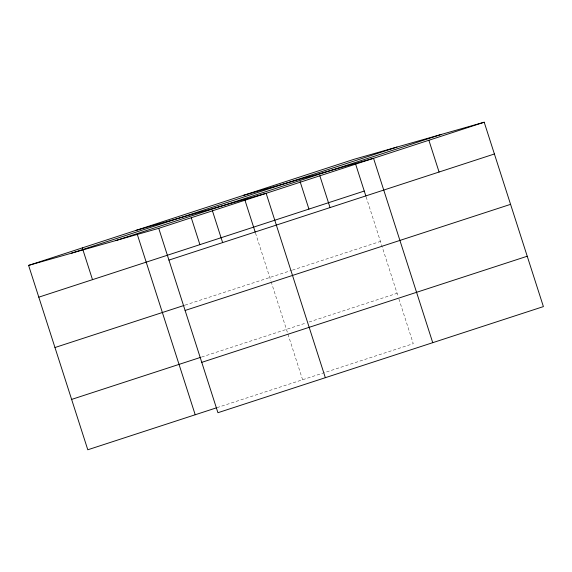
<?xml version="1.0" encoding="UTF-8"?>
<svg xmlns="http://www.w3.org/2000/svg" width="572" height="572" viewBox="0 0 572 572"><rect width="100%" height="100%" fill="white"/><g stroke="black" fill="none" stroke-linecap="round" stroke-linejoin="round"><path stroke-width="0.43" stroke-dasharray="2.86 2.15" d="M185.028 305.126L291.57 270.384M292.414 270.113L380.437 241.413M201.687 357.014L305.72 323.094M309.073 322L397.097 293.3M217.017 407.643L413.263 343.665L398.441 297.497M366.151 196.932L398.169 296.661M255.491 233.011L270.871 280.895M271.142 281.746L302.602 379.744"/><path stroke-width="0.86" d="M28.6 265.401L354.068 159.288L484.205 122.222L543.4 306.599L217.932 412.712L158.737 228.335L28.6 265.401L87.795 449.778L216.18 407.922M71.543 253.174L397.011 147.061M115.794 240.569L441.262 134.456M158.737 228.335L484.205 122.222M38.796 297.168L364.264 191.055M168.933 260.103L494.401 153.99M54.969 347.526L184.191 305.398M185.106 310.46L510.574 204.347M71.629 399.413L200.843 357.285M201.766 362.348L527.234 256.235M243.407 195.367L373.545 158.301L432.739 342.678M136.007 230.387L266.144 193.322L325.339 377.692M428.878 140.262L439.074 172.029M355.412 163.47L365.88 196.089M319.841 175.811L330.044 207.572M300.078 181.51L308.937 209.095M244.752 199.549L255.226 232.168M212.441 210.832L222.637 242.592M191.32 217.896L199.907 244.644M137.344 234.563L195.202 414.757M82.304 247.898L92.5 279.658"/></g></svg>
